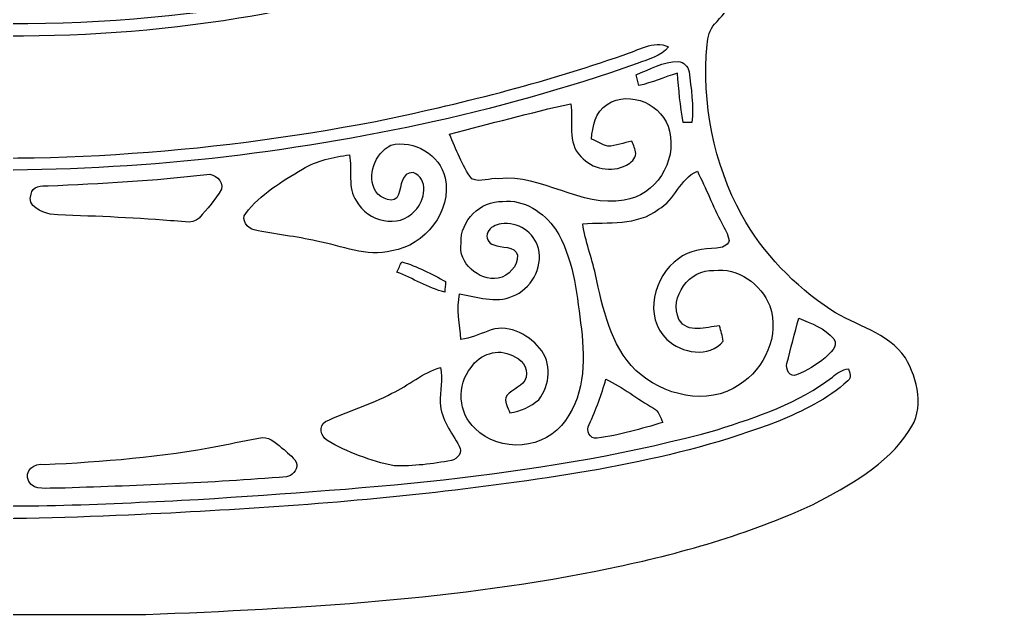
# Model space of a CAD drawing. Header units: centimetres. Extents: x -17.8 to 17.7, y -21.2 to 21.2.
# Drawn here: x 0.3 to 17.66, y -21.17 to -10.55 of the extents above; entities that cross this region are included whole.
import ezdxf

# ---------------------------------------------------------------- set-up
doc = ezdxf.new("R2010")
doc.units = ezdxf.units.CM
doc.header["$MEASUREMENT"] = 0
doc.layers.add('Camada 1', color=7, linetype='Continuous')

msp = doc.modelspace()

# ---------------------------------------------------------------- linework, layer by layer
at = {"layer": 'Camada 1', "color": 156}
for points, knots in [([(-0.79446, 21.16667), (-0.79446, 21.16667), (0.7239, 21.16667), (0.7239, 21.16667), (0.7239, 21.16667), (2.3054, 21.07212), (3.88197, 20.81107), (5.38656, 20.30765), (5.38656, 20.30765), (8.11424, 19.42042), (10.61085, 17.84068), (12.5864, 15.7614), (12.5864, 15.7614), (15.16027, 13.09299), (16.84549, 9.57333), (17.2854, 5.88998), (17.2854, 5.88998), (17.65617, 3.08328), (17.30869, 0.19332), (16.31879, -2.4571), (16.31879, -2.4571), (15.58925, -4.37303), (14.53197, -6.16902), (13.17484, -7.70819), (13.17484, -7.70819), (13.07677, -7.82285), (12.97975, -7.93962), (12.89791, -8.06662), (12.89791, -8.06662), (12.89156, -8.27052), (13.06195, -8.41022), (13.14873, -8.5792), (13.14873, -8.5792), (13.39285, -8.91434), (13.47435, -9.37295), (13.32724, -9.76454), (13.32724, -9.76454), (13.21505, -10.11026), (12.94412, -10.36532), (12.71023, -10.63096), (12.71023, -10.63096), (12.61886, -10.72903), (12.59558, -10.8645), (12.57794, -10.99326), (12.57794, -10.99326), (12.47951, -12.03889), (12.69471, -13.11592), (13.19636, -14.0395), (13.19636, -14.0395), (13.57665, -14.72283), (14.13651, -15.29891), (14.78844, -15.72754), (14.78844, -15.72754), (15.2273, -16.01964), (15.80621, -16.12477), (16.11736, -16.58726), (16.11736, -16.58726), (16.33784, -16.96367), (16.4652, -17.50236), (16.18509, -17.88089), (16.18509, -17.88089), (15.79068, -18.50884), (15.10877, -18.86162), (14.47377, -19.20028), (14.47377, -19.20028), (13.31948, -19.73262), (12.08969, -20.08505), (10.84615, -20.33799), (10.84615, -20.33799), (8.11989, -20.90773), (5.32977, -21.05342), (2.55446, -21.16667), (2.55446, -21.16667), (2.55446, -21.16667), (-2.52024, -21.16667), (-2.52024, -21.16667), (-2.52024, -21.16667), (-5.91644, -21.02273), (-9.35567, -20.83188), (-12.6365, -19.87056), (-12.6365, -19.87056), (-13.59994, -19.55976), (-14.56584, -19.19817), (-15.39698, -18.60797), (-15.39698, -18.60797), (-15.73389, -18.34762), (-16.07714, -18.04599), (-16.22883, -17.63642), (-16.22883, -17.63642), (-16.38829, -16.99648), (-15.99918, -16.31033), (-15.39452, -16.07502), (-15.39452, -16.07502), (-14.81525, -15.86018), (-14.3136, -15.48095), (-13.87475, -15.05267), (-13.87475, -15.05267), (-12.84182, -14.0268), (-12.37932, -12.51162), (-12.49257, -11.07722), (-12.49257, -11.07722), (-12.49892, -10.91177), (-12.5282, -10.72938), (-12.65555, -10.61191), (-12.65555, -10.61191), (-12.97975, -10.25525), (-13.35511, -9.83121), (-13.29972, -9.31227), (-13.29972, -9.31227), (-13.32759, -8.91505), (-13.07853, -8.59931), (-12.88485, -8.28287), (-12.88485, -8.28287), (-12.80301, -8.17351), (-12.91943, -8.05533), (-12.98328, -7.97489), (-12.98328, -7.97489), (-13.27538, -7.62), (-13.59323, -7.28627), (-13.86628, -6.9155), (-13.86628, -6.9155), (-16.53857, -3.49285), (-17.80857, 0.9719), (-17.38665, 5.28955), (-17.38665, 5.28955), (-17.0374, 9.41211), (-15.1324, 13.37769), (-12.14508, 16.2373), (-12.14508, 16.2373), (-10.47362, 17.88971), (-8.44374, 19.16677), (-6.25369, 20.01202), (-6.25369, 20.01202), (-4.51238, 20.6943), (-2.65818, 21.05554), (-0.79446, 21.16667), (-0.79446, 21.16667), (-0.79446, 21.16667), (-0.79446, 21.16667), (-0.79446, 21.16667)], [0, 0, 0, 0, 0.02777778, 0.02777778, 0.02777778, 0.02777778, 0.05555556, 0.05555556, 0.05555556, 0.05555556, 0.08333333, 0.08333333, 0.08333333, 0.08333333, 0.11111111, 0.11111111, 0.11111111, 0.11111111, 0.13888889, 0.13888889, 0.13888889, 0.13888889, 0.16666667, 0.16666667, 0.16666667, 0.16666667, 0.19444444, 0.19444444, 0.19444444, 0.19444444, 0.22222222, 0.22222222, 0.22222222, 0.22222222, 0.25, 0.25, 0.25, 0.25, 0.27777778, 0.27777778, 0.27777778, 0.27777778, 0.30555556, 0.30555556, 0.30555556, 0.30555556, 0.33333333, 0.33333333, 0.33333333, 0.33333333, 0.36111111, 0.36111111, 0.36111111, 0.36111111, 0.38888889, 0.38888889, 0.38888889, 0.38888889, 0.41666667, 0.41666667, 0.41666667, 0.41666667, 0.44444444, 0.44444444, 0.44444444, 0.44444444, 0.47222222, 0.47222222, 0.47222222, 0.47222222, 0.5, 0.5, 0.5, 0.5, 0.52777778, 0.52777778, 0.52777778, 0.52777778, 0.55555556, 0.55555556, 0.55555556, 0.55555556, 0.58333333, 0.58333333, 0.58333333, 0.58333333, 0.61111111, 0.61111111, 0.61111111, 0.61111111, 0.63888889, 0.63888889, 0.63888889, 0.63888889, 0.66666667, 0.66666667, 0.66666667, 0.66666667, 0.69444444, 0.69444444, 0.69444444, 0.69444444, 0.72222222, 0.72222222, 0.72222222, 0.72222222, 0.75, 0.75, 0.75, 0.75, 0.77777778, 0.77777778, 0.77777778, 0.77777778, 0.80555556, 0.80555556, 0.80555556, 0.80555556, 0.83333333, 0.83333333, 0.83333333, 0.83333333, 0.86111111, 0.86111111, 0.86111111, 0.86111111, 0.88888889, 0.88888889, 0.88888889, 0.88888889, 0.91666667, 0.91666667, 0.91666667, 0.91666667, 0.94444444, 0.94444444, 0.94444444, 0.94444444, 1, 1, 1, 1]), ([(5.99511, -9.91447), (5.10611, -10.15894), (4.19982, -10.34662), (3.28224, -10.44187), (3.28224, -10.44187), (-0.06174, -10.84192), (-3.46639, -10.55617), (-6.74017, -9.7977), (-6.74017, -9.7977), (-6.7691, -9.85943), (-6.79732, -9.92152), (-6.82449, -9.98467), (-6.82449, -9.98467), (-6.08894, -10.21397), (-5.32518, -10.33462), (-4.56671, -10.46092), (-4.56671, -10.46092), (-1.66546, -10.92729), (1.31269, -10.99855), (4.21781, -10.52689), (4.21781, -10.52689), (5.29237, -10.34803), (6.36517, -10.11026), (7.3794, -9.70703), (7.3794, -9.70703), (7.37023, -9.65623), (7.36141, -9.60614), (7.35295, -9.55604), (7.35295, -9.55604), (6.89116, -9.64071), (6.44842, -9.79805), (5.99511, -9.91447), (5.99511, -9.91447), (5.99511, -9.91447), (5.99511, -9.91447), (5.99511, -9.91447)], [0, 0, 0, 0, 0.1, 0.1, 0.1, 0.1, 0.2, 0.2, 0.2, 0.2, 0.3, 0.3, 0.3, 0.3, 0.4, 0.4, 0.4, 0.4, 0.5, 0.5, 0.5, 0.5, 0.6, 0.6, 0.6, 0.6, 0.7, 0.7, 0.7, 0.7, 0.8, 0.8, 0.8, 0.8, 1, 1, 1, 1]), ([(-11.86533, -10.9354), (-11.82546, -11.07158), (-11.71363, -11.15942), (-11.58663, -11.20281), (-11.58663, -11.20281), (-9.33909, -12.0396), (-6.9977, -12.6171), (-4.6228, -12.948), (-4.6228, -12.948), (-1.93499, -13.30219), (0.7941, -13.323), (3.49109, -13.05419), (3.49109, -13.05419), (6.15562, -12.76844), (8.80075, -12.22728), (11.33052, -11.3344), (11.33052, -11.3344), (11.52666, -11.25643), (11.75279, -11.20916), (11.89073, -11.03524), (11.89073, -11.03524), (11.61415, -10.91036), (11.33687, -11.10862), (11.07863, -11.18341), (11.07863, -11.18341), (9.63648, -11.68753), (8.15058, -12.05794), (6.65551, -12.36662), (6.65551, -12.36662), (3.59622, -12.95224), (0.46037, -13.16778), (-2.6476, -12.92013), (-2.6476, -12.92013), (-5.60035, -12.68659), (-8.53264, -12.09146), (-11.31217, -11.05888), (-11.31217, -11.05888), (-11.4875, -10.98515), (-11.67624, -10.94952), (-11.86533, -10.9354), (-11.86533, -10.9354), (-11.86533, -10.9354), (-11.86533, -10.9354), (-11.86533, -10.9354)], [0, 0, 0, 0, 0.08333333, 0.08333333, 0.08333333, 0.08333333, 0.16666667, 0.16666667, 0.16666667, 0.16666667, 0.25, 0.25, 0.25, 0.25, 0.33333333, 0.33333333, 0.33333333, 0.33333333, 0.41666667, 0.41666667, 0.41666667, 0.41666667, 0.5, 0.5, 0.5, 0.5, 0.58333333, 0.58333333, 0.58333333, 0.58333333, 0.66666667, 0.66666667, 0.66666667, 0.66666667, 0.75, 0.75, 0.75, 0.75, 0.83333333, 0.83333333, 0.83333333, 0.83333333, 1, 1, 1, 1]), ([(11.31252, -11.53477), (11.32664, -11.59898), (11.34216, -11.66354), (11.35803, -11.72845), (11.35803, -11.72845), (11.59298, -11.672), (11.81594, -11.57711), (12.0463, -11.50514), (12.0463, -11.50514), (12.07276, -11.79865), (12.09428, -12.09393), (12.15284, -12.38356), (12.15284, -12.38356), (12.19094, -12.38426), (12.26679, -12.38497), (12.30489, -12.38532), (12.30489, -12.38532), (12.34369, -12.08405), (12.29042, -11.77854), (12.2555, -11.47974), (12.2555, -11.47974), (12.24068, -11.38449), (12.15637, -11.30688), (12.06182, -11.29665), (12.06182, -11.29665), (11.79265, -11.29912), (11.55524, -11.43917), (11.31252, -11.53477), (11.31252, -11.53477), (11.31252, -11.53477), (11.31252, -11.53477), (11.31252, -11.53477)], [0, 0, 0, 0, 0.11111111, 0.11111111, 0.11111111, 0.11111111, 0.22222222, 0.22222222, 0.22222222, 0.22222222, 0.33333333, 0.33333333, 0.33333333, 0.33333333, 0.44444444, 0.44444444, 0.44444444, 0.44444444, 0.55555556, 0.55555556, 0.55555556, 0.55555556, 0.66666667, 0.66666667, 0.66666667, 0.66666667, 0.77777778, 0.77777778, 0.77777778, 0.77777778, 1, 1, 1, 1]), ([(10.79394, -12.06429), (10.57875, -12.19447), (10.53818, -12.45623), (10.51101, -12.68201), (10.51101, -12.68201), (10.60732, -12.72222), (10.69834, -12.78643), (10.80276, -12.80971), (10.80276, -12.80971), (10.95128, -12.8076), (11.09063, -12.74269), (11.23668, -12.72222), (11.23668, -12.72222), (11.26243, -12.79278), (11.29877, -12.86228), (11.30476, -12.93848), (11.30476, -12.93848), (11.3037, -13.03902), (11.21622, -13.10322), (11.13684, -13.14767), (11.13684, -13.14767), (10.87437, -13.28737), (10.51842, -13.21823), (10.32475, -12.99351), (10.32475, -12.99351), (10.06757, -12.74727), (10.19845, -12.3638), (10.14448, -12.05054), (10.14448, -12.05054), (9.41846, -12.21281), (8.69985, -12.4079), (7.97983, -12.59417), (7.97983, -12.59417), (8.09378, -12.86616), (8.19961, -13.15332), (8.37706, -13.39109), (8.37706, -13.39109), (8.52593, -13.46376), (8.70091, -13.37345), (8.85754, -13.39039), (8.85754, -13.39039), (9.63648, -13.30678), (10.3131, -13.91144), (11.09698, -13.77244), (11.09698, -13.77244), (11.6519, -13.69307), (12.04524, -13.08312), (11.90378, -12.53949), (11.90378, -12.53949), (11.80747, -12.07205), (11.19575, -11.79618), (10.79394, -12.06429), (10.79394, -12.06429), (10.79394, -12.06429), (10.79394, -12.06429), (10.79394, -12.06429)], [0, 0, 0, 0, 0.06666667, 0.06666667, 0.06666667, 0.06666667, 0.13333333, 0.13333333, 0.13333333, 0.13333333, 0.2, 0.2, 0.2, 0.2, 0.26666667, 0.26666667, 0.26666667, 0.26666667, 0.33333333, 0.33333333, 0.33333333, 0.33333333, 0.4, 0.4, 0.4, 0.4, 0.46666667, 0.46666667, 0.46666667, 0.46666667, 0.53333333, 0.53333333, 0.53333333, 0.53333333, 0.6, 0.6, 0.6, 0.6, 0.66666667, 0.66666667, 0.66666667, 0.66666667, 0.73333333, 0.73333333, 0.73333333, 0.73333333, 0.8, 0.8, 0.8, 0.8, 0.86666667, 0.86666667, 0.86666667, 0.86666667, 1, 1, 1, 1]), ([(6.93314, -12.78996), (6.64563, -12.93354), (6.49358, -13.33606), (6.66362, -13.62004), (6.66362, -13.62004), (6.74264, -13.73787), (7.01252, -13.86134), (7.0679, -13.6719), (7.0679, -13.6719), (7.12611, -13.52797), (7.11094, -13.26727), (7.33107, -13.28067), (7.33107, -13.28067), (7.61294, -13.37874), (7.54239, -13.79008), (7.36212, -13.95977), (7.36212, -13.95977), (7.07214, -14.29561), (6.51369, -14.15485), (6.31684, -13.79255), (6.31684, -13.79255), (6.15068, -13.54455), (6.24946, -13.23834), (6.19231, -12.96247), (6.19231, -12.96247), (5.90232, -13.00833), (5.60705, -13.06301), (5.35199, -13.21752), (5.35199, -13.21752), (4.98828, -13.43907), (4.60304, -13.66344), (4.34058, -14.00739), (4.34058, -14.00739), (4.2485, -14.12063), (4.37197, -14.27692), (4.49227, -14.30443), (4.49227, -14.30443), (4.86163, -14.3831), (5.24016, -14.41662), (5.60881, -14.50305), (5.60881, -14.50305), (6.05226, -14.58524), (6.49146, -14.7962), (6.95149, -14.67802), (6.95149, -14.67802), (7.53851, -14.58348), (8.02852, -13.96929), (7.90116, -13.37345), (7.90116, -13.37345), (7.80662, -12.95717), (7.34554, -12.69294), (6.93314, -12.78996), (6.93314, -12.78996), (6.93314, -12.78996), (6.93314, -12.78996), (6.93314, -12.78996)], [0, 0, 0, 0, 0.06666667, 0.06666667, 0.06666667, 0.06666667, 0.13333333, 0.13333333, 0.13333333, 0.13333333, 0.2, 0.2, 0.2, 0.2, 0.26666667, 0.26666667, 0.26666667, 0.26666667, 0.33333333, 0.33333333, 0.33333333, 0.33333333, 0.4, 0.4, 0.4, 0.4, 0.46666667, 0.46666667, 0.46666667, 0.46666667, 0.53333333, 0.53333333, 0.53333333, 0.53333333, 0.6, 0.6, 0.6, 0.6, 0.66666667, 0.66666667, 0.66666667, 0.66666667, 0.73333333, 0.73333333, 0.73333333, 0.73333333, 0.8, 0.8, 0.8, 0.8, 0.86666667, 0.86666667, 0.86666667, 0.86666667, 1, 1, 1, 1]), ([(3.64666, -13.31172), (2.70581, -13.42954), (1.75789, -13.47223), (0.81104, -13.51774), (0.81104, -13.51774), (0.70238, -13.51033), (0.52634, -13.5255), (0.50729, -13.6652), (0.50729, -13.6652), (0.42686, -13.8878), (0.69568, -13.97882), (0.85196, -14.02503), (0.85196, -14.02503), (1.56774, -14.06207), (2.286, -14.07513), (3.00037, -14.14321), (3.00037, -14.14321), (3.1623, -14.1284), (3.37185, -14.2247), (3.50732, -14.09206), (3.50732, -14.09206), (3.65019, -13.92837), (3.80083, -13.76433), (3.90948, -13.57524), (3.90948, -13.57524), (3.93629, -13.4306), (3.79024, -13.2909), (3.64666, -13.31172), (3.64666, -13.31172), (3.64666, -13.31172), (3.64666, -13.31172), (3.64666, -13.31172)], [0, 0, 0, 0, 0.11111111, 0.11111111, 0.11111111, 0.11111111, 0.22222222, 0.22222222, 0.22222222, 0.22222222, 0.33333333, 0.33333333, 0.33333333, 0.33333333, 0.44444444, 0.44444444, 0.44444444, 0.44444444, 0.55555556, 0.55555556, 0.55555556, 0.55555556, 0.66666667, 0.66666667, 0.66666667, 0.66666667, 0.77777778, 0.77777778, 0.77777778, 0.77777778, 1, 1, 1, 1]), ([(11.71187, -13.93437), (11.32664, -14.23599), (10.81052, -14.15344), (10.35685, -14.19719), (10.35685, -14.19719), (10.39883, -14.50587), (10.52265, -14.79409), (10.58333, -15.09889), (10.58333, -15.09889), (10.71739, -15.69967), (10.84756, -16.36007), (11.30653, -16.80986), (11.30653, -16.80986), (11.78313, -17.25789), (12.58147, -17.45227), (13.15261, -17.0688), (13.15261, -17.0688), (13.60487, -16.77705), (13.88392, -16.18474), (13.69483, -15.65804), (13.69483, -15.65804), (13.53996, -15.27281), (13.12862, -14.96201), (12.70035, -15.02939), (12.70035, -15.02939), (12.2682, -14.99411), (11.88755, -15.50317), (12.07594, -15.90005), (12.07594, -15.90005), (12.22869, -16.16604), (12.55924, -16.0334), (12.79631, -16.01717), (12.79631, -16.01717), (12.82947, -16.10607), (12.85134, -16.19144), (12.86263, -16.28845), (12.86263, -16.28845), (12.62345, -16.59361), (12.11404, -16.504), (11.86004, -16.25635), (11.86004, -16.25635), (11.4367, -15.85489), (11.6272, -15.12252), (12.06641, -14.81913), (12.06641, -14.81913), (12.2562, -14.66215), (12.5102, -14.64063), (12.74551, -14.62722), (12.74551, -14.62722), (12.83476, -14.61982), (12.95047, -14.59547), (12.96882, -14.4907), (12.96882, -14.4907), (12.95753, -14.37816), (12.88521, -14.28221), (12.8404, -14.18272), (12.8404, -14.18272), (12.67601, -13.88286), (12.56206, -13.55937), (12.40367, -13.25704), (12.40367, -13.25704), (12.08969, -13.38862), (12.00538, -13.77315), (11.71187, -13.93437), (11.71187, -13.93437), (11.71187, -13.93437), (11.71187, -13.93437), (11.71187, -13.93437)], [0, 0, 0, 0, 0.05555556, 0.05555556, 0.05555556, 0.05555556, 0.11111111, 0.11111111, 0.11111111, 0.11111111, 0.16666667, 0.16666667, 0.16666667, 0.16666667, 0.22222222, 0.22222222, 0.22222222, 0.22222222, 0.27777778, 0.27777778, 0.27777778, 0.27777778, 0.33333333, 0.33333333, 0.33333333, 0.33333333, 0.38888889, 0.38888889, 0.38888889, 0.38888889, 0.44444444, 0.44444444, 0.44444444, 0.44444444, 0.5, 0.5, 0.5, 0.5, 0.55555556, 0.55555556, 0.55555556, 0.55555556, 0.61111111, 0.61111111, 0.61111111, 0.61111111, 0.66666667, 0.66666667, 0.66666667, 0.66666667, 0.72222222, 0.72222222, 0.72222222, 0.72222222, 0.77777778, 0.77777778, 0.77777778, 0.77777778, 0.83333333, 0.83333333, 0.83333333, 0.83333333, 0.88888889, 0.88888889, 0.88888889, 0.88888889, 1, 1, 1, 1]), ([(8.18444, -14.5355), (8.13082, -14.90168), (8.49912, -15.21107), (8.84872, -15.16697), (8.84872, -15.16697), (9.03217, -15.11794), (9.20468, -14.95601), (9.19374, -14.75563), (9.19374, -14.75563), (9.14894, -14.57431), (8.89564, -14.63322), (8.76794, -14.56796), (8.76794, -14.56796), (8.67198, -14.55173), (8.61624, -14.4279), (8.66246, -14.34465), (8.66246, -14.34465), (8.70338, -14.25152), (8.80815, -14.21165), (8.90164, -14.19472), (8.90164, -14.19472), (9.19374, -14.15133), (9.49607, -14.34677), (9.56839, -14.63569), (9.56839, -14.63569), (9.64847, -14.98071), (9.43363, -15.36594), (9.10237, -15.4873), (9.10237, -15.4873), (8.80039, -15.61747), (8.4649, -15.49894), (8.1594, -15.44355), (8.1594, -15.44355), (8.10401, -15.71343), (8.15834, -15.98718), (8.18339, -16.25776), (8.18339, -16.25776), (8.35201, -16.24224), (8.503, -16.16357), (8.66105, -16.11171), (8.66105, -16.11171), (8.99054, -15.96178), (9.37436, -16.15193), (9.58674, -16.41228), (9.58674, -16.41228), (9.80899, -16.6684), (9.78147, -17.07797), (9.57192, -17.33338), (9.57192, -17.33338), (9.4301, -17.46462), (9.24419, -17.53447), (9.05722, -17.5701), (9.05722, -17.5701), (9.02758, -17.47167), (8.94186, -17.36266), (9.00148, -17.25965), (9.00148, -17.25965), (9.10272, -17.13618), (9.30063, -17.09878), (9.34755, -16.93016), (9.34755, -16.93016), (9.38671, -16.75236), (9.2583, -16.60137), (9.10131, -16.54704), (9.10131, -16.54704), (8.85049, -16.40558), (8.51217, -16.5234), (8.3626, -16.75871), (8.3626, -16.75871), (8.10542, -17.06527), (8.13082, -17.58103), (8.43703, -17.84562), (8.43703, -17.84562), (8.86848, -18.294), (9.70315, -18.22238), (10.04746, -17.70309), (10.04746, -17.70309), (10.41541, -17.20779), (10.39742, -16.54281), (10.31945, -15.96143), (10.31945, -15.96143), (10.24431, -15.39099), (10.1854, -14.78915), (9.87284, -14.29032), (9.87284, -14.29032), (9.66576, -13.99046), (9.30451, -13.74881), (8.92598, -13.79573), (8.92598, -13.79573), (8.53299, -13.7795), (8.16892, -14.14321), (8.18444, -14.5355), (8.18444, -14.5355), (8.18444, -14.5355), (8.18444, -14.5355), (8.18444, -14.5355)], [0, 0, 0, 0, 0.04, 0.04, 0.04, 0.04, 0.08, 0.08, 0.08, 0.08, 0.12, 0.12, 0.12, 0.12, 0.16, 0.16, 0.16, 0.16, 0.2, 0.2, 0.2, 0.2, 0.24, 0.24, 0.24, 0.24, 0.28, 0.28, 0.28, 0.28, 0.32, 0.32, 0.32, 0.32, 0.36, 0.36, 0.36, 0.36, 0.4, 0.4, 0.4, 0.4, 0.44, 0.44, 0.44, 0.44, 0.48, 0.48, 0.48, 0.48, 0.52, 0.52, 0.52, 0.52, 0.56, 0.56, 0.56, 0.56, 0.6, 0.6, 0.6, 0.6, 0.64, 0.64, 0.64, 0.64, 0.68, 0.68, 0.68, 0.68, 0.72, 0.72, 0.72, 0.72, 0.76, 0.76, 0.76, 0.76, 0.8, 0.8, 0.8, 0.8, 0.84, 0.84, 0.84, 0.84, 0.88, 0.88, 0.88, 0.88, 0.92, 0.92, 0.92, 0.92, 1, 1, 1, 1]), ([(7.12964, -14.8717), (7.09789, -14.93202), (7.0679, -14.99376), (7.03897, -15.0562), (7.03897, -15.0562), (7.3279, -15.1638), (7.59072, -15.34301), (7.8934, -15.41286), (7.8934, -15.41286), (7.89834, -15.35007), (7.90363, -15.28798), (7.90928, -15.22624), (7.90928, -15.22624), (7.65845, -15.0883), (7.40445, -14.95354), (7.12964, -14.8717), (7.12964, -14.8717), (7.12964, -14.8717), (7.12964, -14.8717), (7.12964, -14.8717)], [0, 0, 0, 0, 0.16666667, 0.16666667, 0.16666667, 0.16666667, 0.33333333, 0.33333333, 0.33333333, 0.33333333, 0.5, 0.5, 0.5, 0.5, 0.66666667, 0.66666667, 0.66666667, 0.66666667, 1, 1, 1, 1]), ([(14.21483, -15.88064), (14.13792, -16.14699), (14.07372, -16.41687), (14.00316, -16.68533), (14.00316, -16.68533), (13.97176, -16.78481), (14.05714, -16.94427), (14.1739, -16.88712), (14.1739, -16.88712), (14.36052, -16.81974), (14.52633, -16.7065), (14.68402, -16.58867), (14.68402, -16.58867), (14.76833, -16.49307), (14.93343, -16.4017), (14.83995, -16.244), (14.83995, -16.244), (14.67697, -16.06268), (14.43955, -15.96284), (14.21483, -15.88064), (14.21483, -15.88064), (14.21483, -15.88064), (14.21483, -15.88064), (14.21483, -15.88064)], [0, 0, 0, 0, 0.14285714, 0.14285714, 0.14285714, 0.14285714, 0.28571429, 0.28571429, 0.28571429, 0.28571429, 0.42857143, 0.42857143, 0.42857143, 0.42857143, 0.57142857, 0.57142857, 0.57142857, 0.57142857, 0.71428571, 0.71428571, 0.71428571, 0.71428571, 1, 1, 1, 1]), ([(-14.98035, -16.72272), (-15.03468, -16.75941), (-15.09642, -16.80986), (-15.03892, -16.87477), (-15.03892, -16.87477), (-14.78844, -17.20109), (-14.40003, -17.3863), (-14.04055, -17.56798), (-14.04055, -17.56798), (-12.81395, -18.14195), (-11.46916, -18.39136), (-10.148, -18.64677), (-10.148, -18.64677), (-7.17832, -19.13043), (-4.16948, -19.32622), (-1.16487, -19.43276), (-1.16487, -19.43276), (0.04868, -19.48815), (1.26259, -19.43594), (2.47509, -19.3809), (2.47509, -19.3809), (4.34657, -19.29165), (6.21806, -19.171), (8.07861, -18.94558), (8.07861, -18.94558), (10.02771, -18.70463), (11.99691, -18.43017), (13.83982, -17.72073), (13.83982, -17.72073), (14.28327, -17.532), (14.73447, -17.32809), (15.08936, -16.99436), (15.08936, -16.99436), (15.16203, -16.94286), (15.12817, -16.8462), (15.09959, -16.78023), (15.09959, -16.78023), (14.98953, -16.79398), (14.89675, -16.86031), (14.81384, -16.92875), (14.81384, -16.92875), (14.21271, -17.39688), (13.47576, -17.63712), (12.76032, -17.8696), (12.76032, -17.8696), (9.74231, -18.70075), (6.60153, -18.91065), (3.49144, -19.11279), (3.49144, -19.11279), (1.89442, -19.19287), (0.29422, -19.27613), (-1.30492, -19.19958), (-1.30492, -19.19958), (-3.28366, -19.12161), (-5.26133, -19.00378), (-7.23194, -18.80588), (-7.23194, -18.80588), (-8.97714, -18.62278), (-10.72197, -18.37972), (-12.42025, -17.92746), (-12.42025, -17.92746), (-13.0496, -17.74402), (-13.67755, -17.53517), (-14.25046, -17.21203), (-14.25046, -17.21203), (-14.50869, -17.07092), (-14.72142, -16.86031), (-14.98035, -16.72272), (-14.98035, -16.72272), (-14.98035, -16.72272), (-14.98035, -16.72272), (-14.98035, -16.72272)], [0, 0, 0, 0, 0.05263158, 0.05263158, 0.05263158, 0.05263158, 0.10526316, 0.10526316, 0.10526316, 0.10526316, 0.15789474, 0.15789474, 0.15789474, 0.15789474, 0.21052632, 0.21052632, 0.21052632, 0.21052632, 0.26315789, 0.26315789, 0.26315789, 0.26315789, 0.31578947, 0.31578947, 0.31578947, 0.31578947, 0.36842105, 0.36842105, 0.36842105, 0.36842105, 0.42105263, 0.42105263, 0.42105263, 0.42105263, 0.47368421, 0.47368421, 0.47368421, 0.47368421, 0.52631579, 0.52631579, 0.52631579, 0.52631579, 0.57894737, 0.57894737, 0.57894737, 0.57894737, 0.63157895, 0.63157895, 0.63157895, 0.63157895, 0.68421053, 0.68421053, 0.68421053, 0.68421053, 0.73684211, 0.73684211, 0.73684211, 0.73684211, 0.78947368, 0.78947368, 0.78947368, 0.78947368, 0.84210526, 0.84210526, 0.84210526, 0.84210526, 0.89473684, 0.89473684, 0.89473684, 0.89473684, 1, 1, 1, 1]), ([(6.95078, -17.21732), (6.5719, -17.42687), (6.15068, -17.53729), (5.76227, -17.72391), (5.76227, -17.72391), (5.63739, -17.80222), (5.68184, -17.98461), (5.78838, -18.05763), (5.78838, -18.05763), (6.1595, -18.27424), (6.56943, -18.42452), (6.98923, -18.51307), (6.98923, -18.51307), (7.33213, -18.52083), (7.67644, -18.48167), (8.01335, -18.41676), (8.01335, -18.41676), (8.12024, -18.3963), (8.22113, -18.26472), (8.15375, -18.16135), (8.15375, -18.16135), (8.01617, -17.91547), (7.82532, -17.68369), (7.81085, -17.38912), (7.81085, -17.38912), (7.81156, -17.17957), (7.8613, -16.96861), (7.81685, -16.76012), (7.81685, -16.76012), (7.49688, -16.85008), (7.24923, -17.08256), (6.95078, -17.21732), (6.95078, -17.21732), (6.95078, -17.21732), (6.95078, -17.21732), (6.95078, -17.21732)], [0, 0, 0, 0, 0.1, 0.1, 0.1, 0.1, 0.2, 0.2, 0.2, 0.2, 0.3, 0.3, 0.3, 0.3, 0.4, 0.4, 0.4, 0.4, 0.5, 0.5, 0.5, 0.5, 0.6, 0.6, 0.6, 0.6, 0.7, 0.7, 0.7, 0.7, 0.8, 0.8, 0.8, 0.8, 1, 1, 1, 1]), ([(10.77207, -16.96896), (10.69093, -17.24342), (10.59462, -17.51295), (10.47362, -17.77259), (10.47362, -17.77259), (10.408, -17.8816), (10.47891, -18.04), (10.6172, -18.01918), (10.6172, -18.01918), (11.01584, -17.97015), (11.40213, -17.84985), (11.78736, -17.73978), (11.78736, -17.73978), (11.7408, -17.64806), (11.71998, -17.53447), (11.62156, -17.48472), (11.62156, -17.48472), (11.33263, -17.32139), (11.07334, -17.10937), (10.77207, -16.96896), (10.77207, -16.96896), (10.77207, -16.96896), (10.77207, -16.96896), (10.77207, -16.96896)], [0, 0, 0, 0, 0.14285714, 0.14285714, 0.14285714, 0.14285714, 0.28571429, 0.28571429, 0.28571429, 0.28571429, 0.42857143, 0.42857143, 0.42857143, 0.42857143, 0.57142857, 0.57142857, 0.57142857, 0.57142857, 0.71428571, 0.71428571, 0.71428571, 0.71428571, 1, 1, 1, 1]), ([(4.63374, -18.01001), (4.37797, -18.04458), (4.12785, -18.10879), (3.87526, -18.15782), (3.87526, -18.15782), (2.84162, -18.35644), (1.79035, -18.43758), (0.74083, -18.48943), (0.74083, -18.48943), (0.57079, -18.44816), (0.375, -18.60585), (0.46637, -18.79), (0.46637, -18.79), (0.56868, -18.97803), (0.81703, -18.89266), (0.98742, -18.91347), (0.98742, -18.91347), (2.34774, -18.86832), (3.70911, -18.82105), (5.06589, -18.70851), (5.06589, -18.70851), (5.17207, -18.69687), (5.25286, -18.59174), (5.25427, -18.48838), (5.25427, -18.48838), (5.2264, -18.36843), (5.10117, -18.30493), (5.02461, -18.22273), (5.02461, -18.22273), (4.90537, -18.13913), (4.79319, -17.99766), (4.63374, -18.01001)], [0, 0, 0, 0, 0.11111111, 0.11111111, 0.11111111, 0.11111111, 0.22222222, 0.22222222, 0.22222222, 0.22222222, 0.33333333, 0.33333333, 0.33333333, 0.33333333, 0.44444444, 0.44444444, 0.44444444, 0.44444444, 0.55555556, 0.55555556, 0.55555556, 0.55555556, 0.66666667, 0.66666667, 0.66666667, 0.66666667, 0.77777778, 0.77777778, 0.77777778, 0.77777778, 1, 1, 1, 1])]:
    msp.add_open_spline(points, degree=3, knots=knots, dxfattribs=at)

doc.saveas('drawing.dxf')
